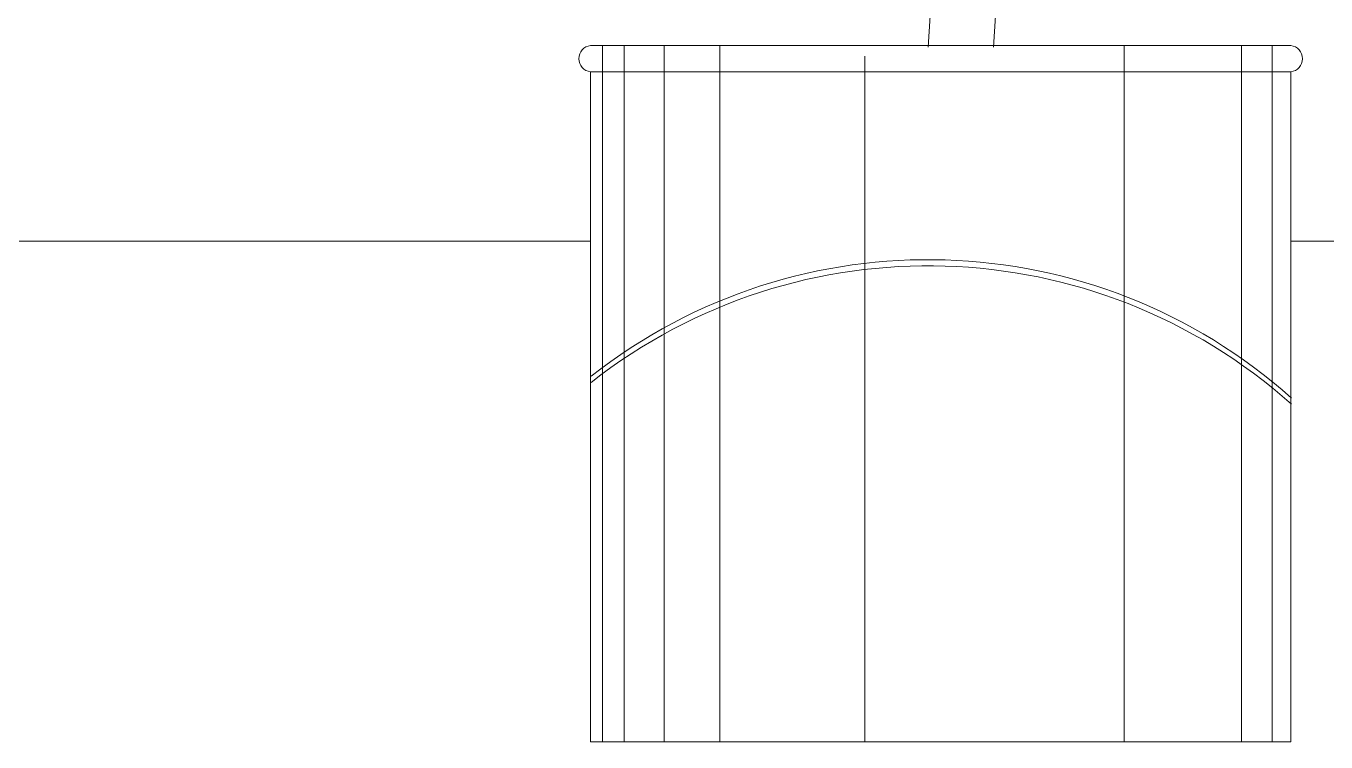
# Model space of a CAD drawing. Header units: millimetres. Extents: x 485872 to 486142, y -52344 to -52207.
# Drawn here: x 486101.035 to 486101.4242, y -52334.3766 to -52334.1622 of the extents above; entities that cross this region are included whole.
import ezdxf

# ---------------------------------------------------------------- set-up
doc = ezdxf.new("R2010")
doc.units = ezdxf.units.MM
doc.header["$LTSCALE"] = 15
doc.layers.add('G', color=8, linetype='Continuous')

# ---------------------------------------------------------------- blocks, each defined once
blk = doc.blocks.new('sf')
at = {"color": 43, "lineweight": 5}
for p, q in [((17714.82, 470560.55), (18114.82, 470560.55)), ((17725.4, 470162.57), (17725.4, 470560.55)), ((17743.03, 470162.57), (17743.03, 470560.55)), ((17810.02, 470162.57), (17810.02, 470560.55)), ((17958.13, 470162.57), (17958.13, 470554.45)), ((18040.95, 470162.57), (18040.95, 470560.55)), ((18072.68, 470162.57), (18072.68, 470560.55)), ((18095.6, 470162.57), (18095.6, 470560.55)), ((18107.94, 470162.57), (18107.94, 470560.55)), ((17714.82, 470162.57), (17714.82, 470545.55)), ((17714.82, 470545.55), (18114.82, 470545.55)), ((18114.82, 470545.55), (18114.82, 470162.57)), ((18114.82, 470162.57), (17714.82, 470162.57))]:
    blk.add_line(p, q, dxfattribs=at)
for centre, radius, start, end in [((14315.01, 470338.49), 3576.41, 3.54644, 8.12912), ((14352.41, 470338.49), 3576.41, 3.54644, 8.12912), ((17715.67, 470553.05), 7.55, 96.41362, 263.58638), ((18113.98, 470553.05), 7.55, 276.41362, 83.58638), ((17921.88, 470126.47), 311.74, 51.8364, 131.74085), ((17921.88, 470122.94), 311.74, 51.8364, 131.74085)]:
    blk.add_arc(centre, radius, start, end, dxfattribs=at)

msp = doc.modelspace()

# ---------------------------------------------------------------- linework, layer by layer
at = {"layer": 'G', "lineweight": 0}
for points in [[(486101.20402, -52334.22664), (486100.34867, -52334.22664)], [(486101.73886, -52334.22664), (486101.41363, -52334.22664)]]:
    msp.add_lwpolyline(points, dxfattribs=at)

# ---------------------------------------------------------------- block references
at = {"lineweight": 5, "xscale": -0.0005240255359560251, "yscale": 0.0005240255359560251, "zscale": 0.0005240255359560251}
msp.add_blockref('sf', (486110.69665, -52580.75383), dxfattribs=at)

doc.saveas('drawing.dxf')
